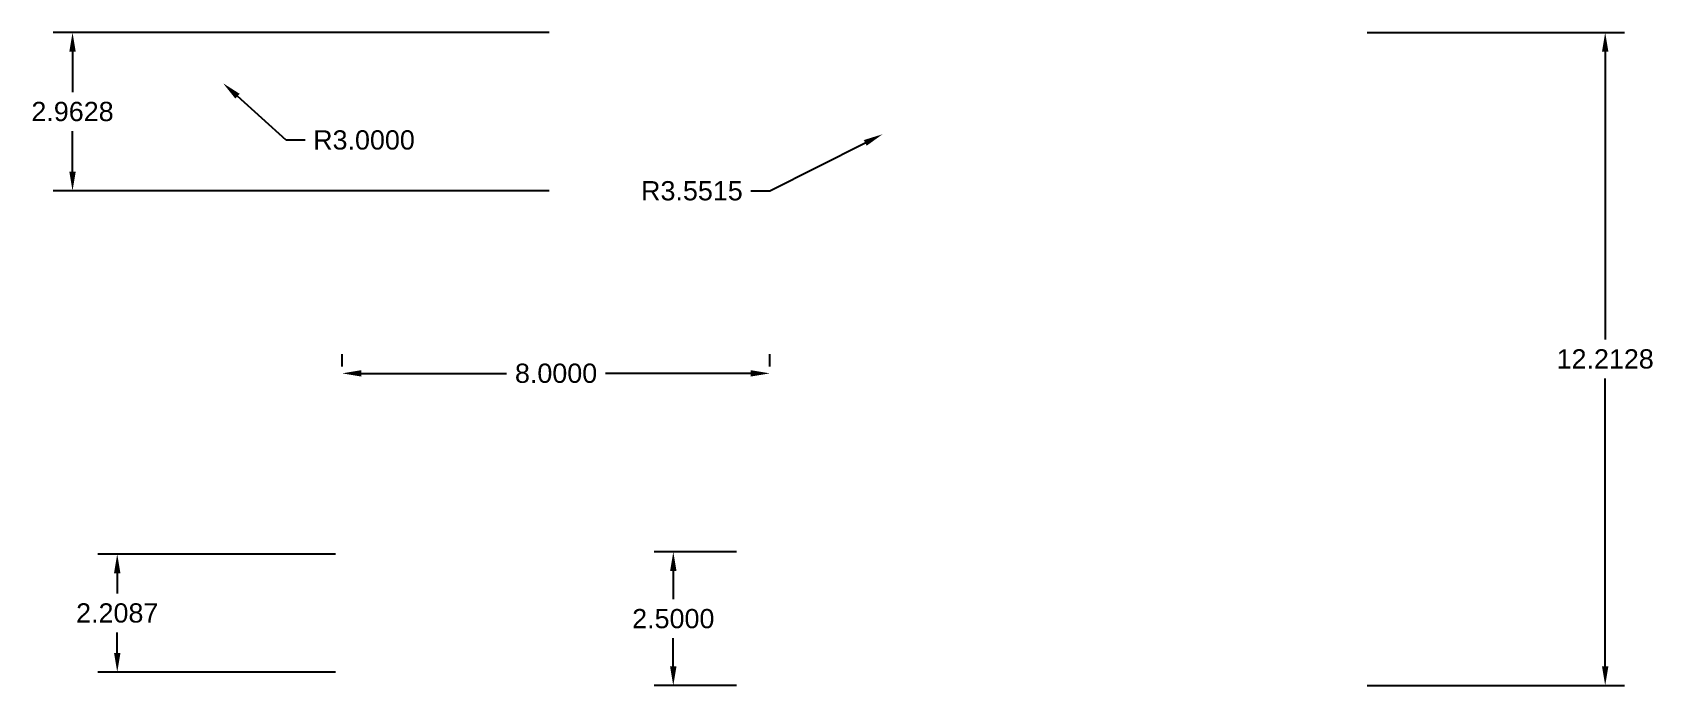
# Paper-space layout 'Orthographic' of a CAD drawing. Header units: centimetres. Extents: x 0.3 to 15.4, y 4.2 to 10.3.
import ezdxf

# ---------------------------------------------------------------- set-up
doc = ezdxf.new("R2010")
doc.units = ezdxf.units.CM
doc.header["$MEASUREMENT"] = 0
doc.styles.get("Standard").update_dxf_attribs({"font": 'arial.ttf'})
doc.dimstyles.get("Standard").update_dxf_attribs({"dimtxt": 0.18, "dimasz": 0.18, "dimexe": 0.18, "dimexo": 0.0625, "dimgap": 0.09, "dimtad": 0, "dimtih": 1, "dimtoh": 1, "dimdec": 4, "dimzin": 0, "dimdsep": 46, "dimtxsty": 'Standard', "dimcen": 0.09, "dimadec": 0, "dimazin": 0, "dimtfac": 1, "dimtdec": 4, "dimtofl": 0, "dimtmove": 0, "dimatfit": 3, "dimfxl": 1, "dimtolj": 1, "dimtzin": 0, "dimarcsym": 0})

# ---------------------------------------------------------------- blocks, each defined once
blk = doc.blocks.new('*D9')
at = {"color": 0, "lineweight": -2, "transparency": 16777216}
for p, q in [((5.089, 10.309), (0.451, 10.309)), ((0.631, 10.129), (0.631, 9.751)), ((0.631, 9.008), (0.631, 9.387)), ((5.089, 8.828), (0.451, 8.828))]:
    blk.add_line(p, q, dxfattribs=at)
at = {"color": 0, "transparency": 16777216}
for points in [[(0.601, 10.129), (0.661, 10.129), (0.631, 10.309)], [(0.601, 9.008), (0.661, 9.008), (0.631, 8.828)]]:
    blk.add_solid(points, dxfattribs=at)
at = {"layer": 'Defpoints', "color": 0, "transparency": 16777216}
for p in [(0.631, 10.309), (5.152, 10.309), (5.152, 8.828)]:
    blk.add_point(p, dxfattribs=at)
at = {"color": 0, "transparency": 16777216, "insert": (0.631, 9.569), "char_height": 0.18, "attachment_point": 5}
blk.add_mtext('\\A1;2.9628', dxfattribs=at)
blk = doc.blocks.new('*D10')
at = {"color": 0, "lineweight": -2, "transparency": 16777216}
for p, q in [((2.627, 9.303), (2.173, 9.713)), ((2.807, 9.303), (2.627, 9.303))]:
    blk.add_line(p, q, dxfattribs=at)
at = {"color": 0, "transparency": 16777216}
blk.add_solid([(2.193, 9.736), (2.153, 9.691), (2.039, 9.834)], dxfattribs=at)
at = {"layer": 'Defpoints', "color": 0, "transparency": 16777216}
for p in [(2.039, 9.834), (3.152, 8.828)]:
    blk.add_point(p, dxfattribs=at)
at = {"color": 0, "transparency": 16777216, "insert": (3.356, 9.303), "char_height": 0.18, "attachment_point": 5}
blk.add_mtext('\\A1;R3.0000', dxfattribs=at)
blk = doc.blocks.new('*D11')
at = {"color": 0, "lineweight": -2, "transparency": 16777216}
for p, q in [((7.152, 8.828), (8.043, 9.276)), ((6.972, 8.828), (7.152, 8.828))]:
    blk.add_line(p, q, dxfattribs=at)
at = {"color": 0, "transparency": 16777216}
blk.add_solid([(8.029, 9.303), (8.056, 9.25), (8.204, 9.357)], dxfattribs=at)
at = {"layer": 'Defpoints', "color": 0, "transparency": 16777216}
for p in [(8.204, 9.357), (6.617, 8.559)]:
    blk.add_point(p, dxfattribs=at)
at = {"color": 0, "transparency": 16777216, "insert": (6.422, 8.828), "char_height": 0.18, "attachment_point": 5}
blk.add_mtext('\\A1;R3.5515', dxfattribs=at)
blk = doc.blocks.new('*D12')
at = {"color": 0, "lineweight": -2, "transparency": 16777216}
for p, q in [((6.839, 5.453), (6.068, 5.453)), ((6.248, 5.273), (6.248, 5.01)), ((6.248, 4.383), (6.248, 4.646)), ((6.839, 4.203), (6.068, 4.203))]:
    blk.add_line(p, q, dxfattribs=at)
at = {"color": 0, "transparency": 16777216}
for points in [[(6.218, 5.273), (6.278, 5.273), (6.248, 5.453)], [(6.218, 4.383), (6.278, 4.383), (6.248, 4.203)]]:
    blk.add_solid(points, dxfattribs=at)
at = {"layer": 'Defpoints', "color": 0, "transparency": 16777216}
for p in [(6.902, 5.453), (6.248, 4.203), (6.902, 4.203)]:
    blk.add_point(p, dxfattribs=at)
at = {"color": 0, "transparency": 16777216, "insert": (6.248, 4.828), "char_height": 0.18, "attachment_point": 5}
blk.add_mtext('\\A1;2.5000', dxfattribs=at)
blk = doc.blocks.new('*D13')
at = {"color": 0, "lineweight": -2, "transparency": 16777216}
for p, q in [((3.089, 5.433), (0.869, 5.433)), ((1.049, 5.253), (1.049, 5.063)), ((1.049, 4.509), (1.049, 4.699)), ((3.089, 4.329), (0.869, 4.329))]:
    blk.add_line(p, q, dxfattribs=at)
at = {"color": 0, "transparency": 16777216}
for points in [[(1.019, 5.253), (1.079, 5.253), (1.049, 5.433)], [(1.019, 4.509), (1.079, 4.509), (1.049, 4.329)]]:
    blk.add_solid(points, dxfattribs=at)
at = {"layer": 'Defpoints', "color": 0, "transparency": 16777216}
for p in [(1.049, 5.433), (3.152, 5.433), (3.152, 4.329)]:
    blk.add_point(p, dxfattribs=at)
at = {"color": 0, "transparency": 16777216, "insert": (1.049, 4.881), "char_height": 0.18, "attachment_point": 5}
blk.add_mtext('\\A1;2.2087', dxfattribs=at)
blk = doc.blocks.new('*D14')
at = {"color": 0, "lineweight": -2, "transparency": 16777216}
for p, q in [((3.152, 7.185), (3.152, 7.302)), ((7.152, 7.185), (7.152, 7.302)), ((3.332, 7.122), (4.689, 7.122)), ((6.972, 7.122), (5.615, 7.122))]:
    blk.add_line(p, q, dxfattribs=at)
at = {"color": 0, "transparency": 16777216}
for points in [[(3.332, 7.152), (3.332, 7.092), (3.152, 7.122)], [(6.972, 7.152), (6.972, 7.092), (7.152, 7.122)]]:
    blk.add_solid(points, dxfattribs=at)
at = {"layer": 'Defpoints', "color": 0, "transparency": 16777216}
for p in [(3.152, 7.122), (7.152, 7.122), (7.152, 7.122)]:
    blk.add_point(p, dxfattribs=at)
at = {"color": 0, "transparency": 16777216, "insert": (5.152, 7.122), "char_height": 0.18, "attachment_point": 5}
blk.add_mtext('\\A1;8.0000', dxfattribs=at)
blk = doc.blocks.new('*D15')
at = {"color": 0, "lineweight": -2, "transparency": 16777216}
for p, q in [((12.735, 10.309), (15.141, 10.309)), ((14.961, 10.129), (14.961, 7.438)), ((14.961, 4.383), (14.961, 7.074)), ((12.735, 4.203), (15.141, 4.203))]:
    blk.add_line(p, q, dxfattribs=at)
at = {"color": 0, "transparency": 16777216}
for points in [[(14.931, 10.129), (14.991, 10.129), (14.961, 10.309)], [(14.931, 4.383), (14.991, 4.383), (14.961, 4.203)]]:
    blk.add_solid(points, dxfattribs=at)
at = {"layer": 'Defpoints', "color": 0, "transparency": 16777216}
for p in [(12.673, 10.309), (12.673, 4.203), (14.961, 4.203)]:
    blk.add_point(p, dxfattribs=at)
at = {"color": 0, "transparency": 16777216, "insert": (14.961, 7.256), "char_height": 0.18, "attachment_point": 5}
blk.add_mtext('\\A1;12.2128', dxfattribs=at)

psp = doc.layouts.new('Orthographic')

# ---------------------------------------------------------------- dimensions: what is measured, and where the dimension line sits
for base, p1, p2, angle, picture, middle in [((0.630746, 10.309429), (5.151987, 8.828049), (5.151987, 10.309429), 90, '*D9', (0.630746, 9.568739)), ((7.151987, 7.122227), (3.151987, 7.122227), (7.151987, 7.122227), 180, '*D14', (5.151987, 7.122227)), ((1.048574, 5.432959), (3.151987, 4.328592), (3.151987, 5.432959), 90, '*D13', (1.048574, 4.880775)), ((6.248214, 4.203049), (6.901987, 5.453049), (6.901987, 4.203049), 90, '*D12', (6.248214, 4.828049))]:
    dim = psp.add_linear_dim(base=base, p1=p1, p2=p2, angle=angle, dimstyle='Standard', override={"dimlfac": -2})
    dim.commit()
    dim.dimension.update_dxf_attribs({"geometry": picture, "text_midpoint": middle})
dim = psp.add_aligned_dim(p1=(12.672843, 10.309429), p2=(12.672843, 4.203049), distance=2.287862, dimstyle='Standard', override={"dimlfac": -2})
dim.commit()
dim.dimension.update_dxf_attribs({"geometry": '*D15', "text_midpoint": (14.960705, 7.256239)})
for center, mpoint, picture, middle in [((3.151987, 8.828049), (2.039292, 9.833987), '*D10', (3.356491, 9.302633)), ((6.617482, 8.559), (8.203635, 9.357409), '*D11', (6.42155, 8.828049))]:
    dim = psp.add_radius_dim(center=center, mpoint=mpoint, dimstyle='Standard', override={"dimlfac": -2})
    dim.commit()
    dim.dimension.update_dxf_attribs({"geometry": picture, "text_midpoint": middle, "dimtype": 164})

doc.saveas('drawing.dxf')
